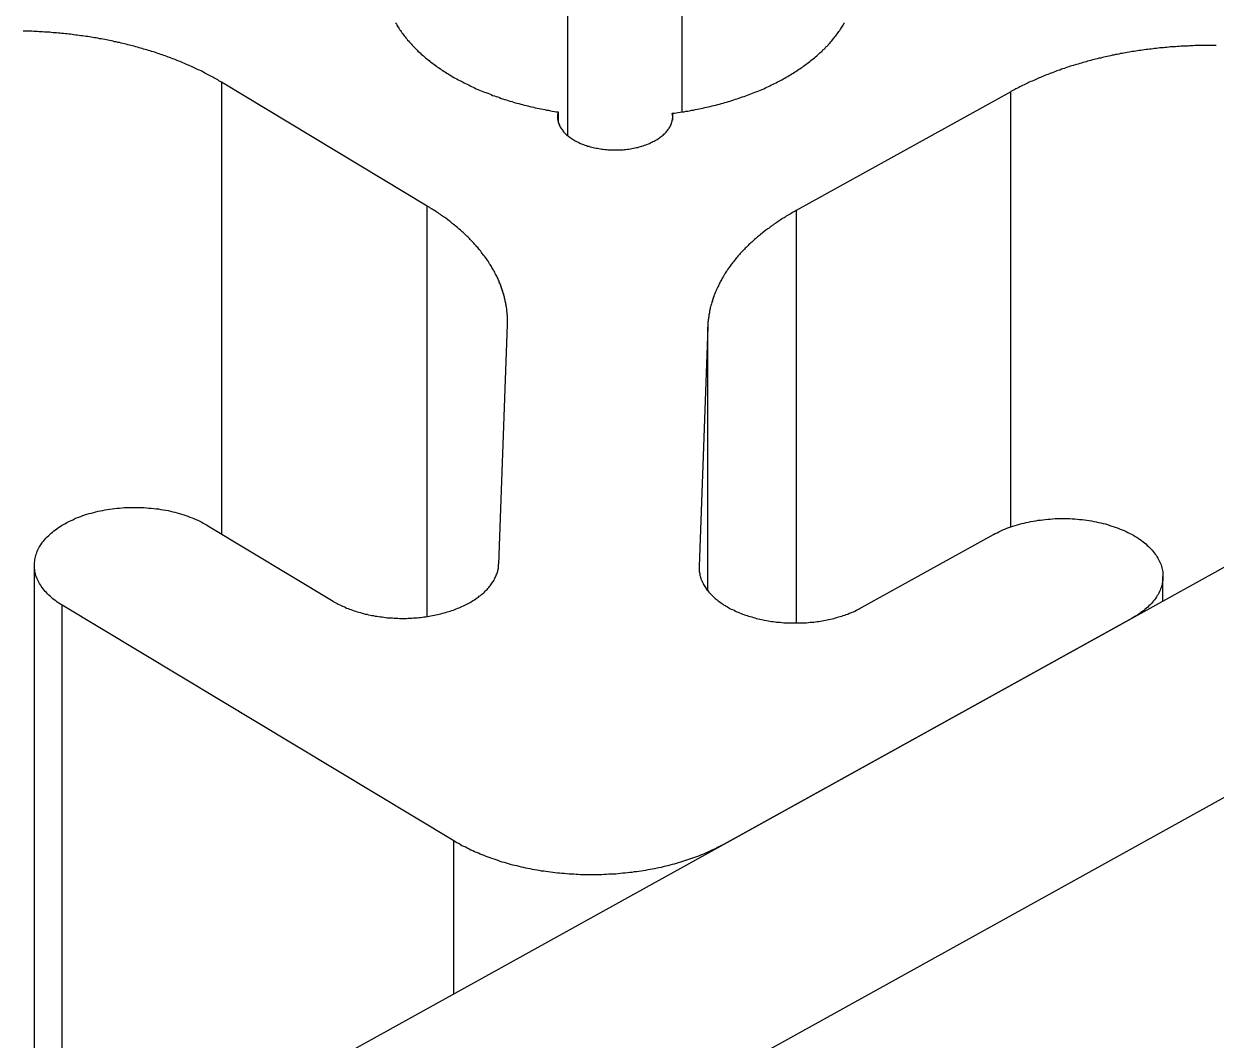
# Model space of a CAD drawing. Extents: x 2.5 to 24.6, y 0.9 to 36.2.
# Drawn here: x 23.502 to 24.019, y 24.661 to 25.103 of the extents above; entities that cross this region are included whole.
import ezdxf

# ---------------------------------------------------------------- set-up
doc = ezdxf.new("R2010")
doc.units = 0
doc.layers.get('0').update_dxf_attribs({"linetype": 'CONTINUOUS'})
doc.layers.add('RAILS', color=254, linetype='CONTINUOUS')

# ---------------------------------------------------------------- blocks, each defined once
blk = doc.blocks.new('A$C41153C96')
at = {"color": 0, "linetype": 'CONTINUOUS', "extrusion": (1e-16, 0.816497, 0.57735)}
for p, q in [((16.91467, 18.63309), (16.91467, 18.50804)), ((16.96428, 18.63249), (16.96428, 18.51828)), ((10.00859, 14.33842), (17.64435, 18.56687)), ((16.85374, 18.47741), (16.76437, 18.5312)), ((16.76437, 18.5312), (16.76437, 18.33507)), ((17.10709, 18.52708), (17.01392, 18.47548)), ((17.10709, 18.33812), (17.10709, 18.52708)), ((16.91052, 18.51828), (16.91052, 18.51416)), ((16.96014, 18.51768), (16.96014, 18.51476)), ((17.73088, 18.51479), (9.43143, 13.91881)), ((16.85374, 18.29922), (16.85374, 18.47741)), ((17.01392, 18.47548), (17.01392, 18.29637)), ((16.88474, 18.322), (16.8885, 18.42595)), ((16.97547, 18.42491), (16.97172, 18.32095)), ((16.97547, 18.31045), (16.97547, 18.42491)), ((16.75806, 18.33887), (16.81294, 18.30583)), ((17.04229, 18.30307), (17.09952, 18.33476)), ((16.68316, 18.0346), (16.68316, 18.32148)), ((16.97172, 18.32095), (16.97172, 18.31995)), ((17.17313, 18.30592), (17.17313, 18.31663)), ((16.86521, 18.20181), (16.69527, 18.3041)), ((16.69527, 18.0413), (16.69527, 18.3041)), ((17.15974, 18.29851), (16.98256, 18.20039)), ((16.86521, 18.13541), (16.86521, 18.20181))]:
    blk.add_line(p, q, dxfattribs=at)
at = {"color": 0, "linetype": 'CONTINUOUS'}
for points in [[(16.84, 18.557, 0), (16.8403, 18.5565, 0), (16.8405, 18.556, 0), (16.8408, 18.5555, 0), (16.8411, 18.5551, 0), (16.8414, 18.5546, 0), (16.8417, 18.5541, 0), (16.8421, 18.5537, 0), (16.8424, 18.5532, 0), (16.8427, 18.5527, 0), (16.843, 18.5523, 0), (16.8434, 18.5518, 0), (16.8437, 18.5514, 0), (16.8441, 18.5509, 0), (16.8444, 18.5504, 0), (16.8448, 18.55, 0), (16.8452, 18.5495, 0), (16.8456, 18.5491, 0), (16.846, 18.5486, 0), (16.8464, 18.5482, 0), (16.8468, 18.5478, 0), (16.8472, 18.5473, 0), (16.8476, 18.5469, 0), (16.848, 18.5464, 0), (16.8484, 18.546, 0), (16.8489, 18.5456, 0), (16.8493, 18.5451, 0), (16.8497, 18.5447, 0), (16.8502, 18.5443, 0), (16.8507, 18.5439, 0), (16.8511, 18.5434, 0), (16.8516, 18.543, 0), (16.8521, 18.5426, 0), (16.8525, 18.5422, 0), (16.853, 18.5418, 0), (16.8535, 18.5414, 0), (16.854, 18.541, 0), (16.8545, 18.5406, 0), (16.855, 18.5401, 0), (16.8556, 18.5397, 0), (16.8561, 18.5393, 0), (16.8566, 18.539, 0), (16.8572, 18.5386, 0), (16.8577, 18.5382, 0), (16.8582, 18.5378, 0), (16.8588, 18.5374, 0), (16.8594, 18.537, 0), (16.8599, 18.5366, 0), (16.8605, 18.5363, 0), (16.8611, 18.5359, 0), (16.8617, 18.5355, 0), (16.8622, 18.5351, 0), (16.8628, 18.5348, 0), (16.8634, 18.5344, 0), (16.864, 18.5341, 0), (16.8646, 18.5337, 0), (16.8652, 18.5333, 0), (16.8659, 18.533, 0), (16.8665, 18.5327, 0), (16.8671, 18.5323, 0), (16.8678, 18.532, 0), (16.8684, 18.5316, 0), (16.869, 18.5313, 0), (16.8697, 18.531, 0), (16.8703, 18.5306, 0), (16.871, 18.5303, 0), (16.8717, 18.53, 0), (16.8723, 18.5297, 0), (16.873, 18.5293, 0), (16.8737, 18.529, 0), (16.8743, 18.5287, 0), (16.875, 18.5284, 0), (16.8757, 18.5281, 0), (16.8764, 18.5278, 0), (16.8771, 18.5275, 0), (16.8778, 18.5272, 0), (16.8785, 18.5269, 0), (16.8792, 18.5267, 0), (16.88, 18.5264, 0), (16.8807, 18.5261, 0), (16.8814, 18.5258, 0), (16.8821, 18.5255, 0), (16.8829, 18.5253, 0), (16.8836, 18.525, 0), (16.8843, 18.5248, 0), (16.8851, 18.5245, 0), (16.8858, 18.5242, 0), (16.8866, 18.524, 0), (16.8873, 18.5237, 0), (16.8881, 18.5235, 0), (16.8888, 18.5233, 0), (16.8896, 18.523, 0), (16.8904, 18.5228, 0), (16.8911, 18.5226, 0), (16.8919, 18.5223, 0), (16.8927, 18.5221, 0), (16.8935, 18.5219, 0), (16.8943, 18.5217, 0), (16.8951, 18.5215, 0), (16.8958, 18.5213, 0), (16.8966, 18.5211, 0), (16.8974, 18.5209, 0), (16.8982, 18.5207, 0), (16.899, 18.5205, 0), (16.8998, 18.5203, 0), (16.9006, 18.5201, 0), (16.9015, 18.52, 0), (16.9023, 18.5198, 0), (16.9031, 18.5196, 0), (16.9039, 18.5195, 0), (16.9047, 18.5193, 0), (16.9055, 18.5191, 0), (16.9064, 18.519, 0), (16.9072, 18.5188, 0), (16.908, 18.5187, 0), (16.9089, 18.5185, 0), (16.9097, 18.5184, 0), (16.9105, 18.5183, 0)], [(16.9601, 18.5177, 0), (16.961, 18.5178, 0), (16.9618, 18.5179, 0), (16.9627, 18.518, 0), (16.9635, 18.5182, 0), (16.9643, 18.5183, 0), (16.9652, 18.5184, 0), (16.966, 18.5186, 0), (16.9668, 18.5187, 0), (16.9677, 18.5188, 0), (16.9685, 18.519, 0), (16.9693, 18.5191, 0), (16.9701, 18.5193, 0), (16.971, 18.5195, 0), (16.9718, 18.5196, 0), (16.9726, 18.5198, 0), (16.9734, 18.52, 0), (16.9742, 18.5202, 0), (16.975, 18.5203, 0), (16.9758, 18.5205, 0), (16.9766, 18.5207, 0), (16.9774, 18.5209, 0), (16.9782, 18.5211, 0), (16.979, 18.5213, 0), (16.9798, 18.5215, 0), (16.9806, 18.5217, 0), (16.9814, 18.5219, 0), (16.9822, 18.5221, 0), (16.9829, 18.5224, 0), (16.9837, 18.5226, 0), (16.9845, 18.5228, 0), (16.9852, 18.523, 0), (16.986, 18.5233, 0), (16.9868, 18.5235, 0), (16.9875, 18.5238, 0), (16.9883, 18.524, 0), (16.989, 18.5243, 0), (16.9898, 18.5245, 0), (16.9905, 18.5248, 0), (16.9913, 18.525, 0), (16.992, 18.5253, 0), (16.9927, 18.5256, 0), (16.9935, 18.5258, 0), (16.9942, 18.5261, 0), (16.9949, 18.5264, 0), (16.9956, 18.5267, 0), (16.9963, 18.527, 0), (16.997, 18.5272, 0), (16.9977, 18.5275, 0), (16.9984, 18.5278, 0), (16.9991, 18.5281, 0), (16.9998, 18.5284, 0), (17.0005, 18.5287, 0), (17.0012, 18.5291, 0), (17.0019, 18.5294, 0), (17.0025, 18.5297, 0), (17.0032, 18.53, 0), (17.0039, 18.5303, 0), (17.0045, 18.5307, 0), (17.0052, 18.531, 0), (17.0058, 18.5313, 0), (17.0065, 18.5316, 0), (17.0071, 18.532, 0), (17.0077, 18.5323, 0), (17.0084, 18.5327, 0), (17.009, 18.533, 0), (17.0096, 18.5334, 0), (17.0102, 18.5337, 0), (17.0108, 18.5341, 0), (17.0114, 18.5344, 0), (17.012, 18.5348, 0), (17.0126, 18.5352, 0), (17.0132, 18.5355, 0), (17.0138, 18.5359, 0), (17.0143, 18.5363, 0), (17.0149, 18.5367, 0), (17.0155, 18.537, 0), (17.016, 18.5374, 0), (17.0166, 18.5378, 0), (17.0171, 18.5382, 0), (17.0177, 18.5386, 0), (17.0182, 18.539, 0), (17.0187, 18.5394, 0), (17.0193, 18.5398, 0), (17.0198, 18.5402, 0), (17.0203, 18.5406, 0), (17.0208, 18.541, 0), (17.0213, 18.5414, 0), (17.0218, 18.5418, 0), (17.0223, 18.5422, 0), (17.0228, 18.5426, 0), (17.0232, 18.543, 0), (17.0237, 18.5435, 0), (17.0242, 18.5439, 0), (17.0246, 18.5443, 0), (17.0251, 18.5447, 0), (17.0255, 18.5452, 0), (17.026, 18.5456, 0), (17.0264, 18.546, 0), (17.0268, 18.5465, 0), (17.0273, 18.5469, 0), (17.0277, 18.5473, 0), (17.0281, 18.5478, 0), (17.0285, 18.5482, 0), (17.0289, 18.5487, 0), (17.0293, 18.5491, 0), (17.0296, 18.5496, 0), (17.03, 18.55, 0), (17.0304, 18.5505, 0), (17.0307, 18.5509, 0), (17.0311, 18.5514, 0), (17.0314, 18.5518, 0), (17.0318, 18.5523, 0), (17.0321, 18.5528, 0), (17.0324, 18.5532, 0), (17.0328, 18.5537, 0), (17.0331, 18.5542, 0), (17.0334, 18.5546, 0), (17.0337, 18.5551, 0), (17.034, 18.5556, 0), (17.0343, 18.556, 0), (17.0346, 18.5565, 0), (17.0348, 18.557, 0)], [(16.7644, 18.5312, 0), (16.7638, 18.5315, 0), (16.7633, 18.5318, 0), (16.7628, 18.5322, 0), (16.7622, 18.5325, 0), (16.7617, 18.5328, 0), (16.7611, 18.5331, 0), (16.7606, 18.5334, 0), (16.76, 18.5337, 0), (16.7595, 18.534, 0), (16.7589, 18.5343, 0), (16.7583, 18.5346, 0), (16.7578, 18.5349, 0), (16.7572, 18.5352, 0), (16.7566, 18.5355, 0), (16.756, 18.5358, 0), (16.7555, 18.5361, 0), (16.7549, 18.5364, 0), (16.7543, 18.5366, 0), (16.7537, 18.5369, 0), (16.7531, 18.5372, 0), (16.7525, 18.5375, 0), (16.7519, 18.5378, 0), (16.7513, 18.538, 0), (16.7507, 18.5383, 0), (16.7501, 18.5386, 0), (16.7495, 18.5388, 0), (16.7489, 18.5391, 0), (16.7483, 18.5394, 0), (16.7476, 18.5396, 0), (16.747, 18.5399, 0), (16.7464, 18.5402, 0), (16.7458, 18.5404, 0), (16.7451, 18.5407, 0), (16.7445, 18.5409, 0), (16.7439, 18.5412, 0), (16.7432, 18.5414, 0), (16.7426, 18.5416, 0), (16.7419, 18.5419, 0), (16.7413, 18.5421, 0), (16.7406, 18.5424, 0), (16.74, 18.5426, 0), (16.7393, 18.5428, 0), (16.7387, 18.5431, 0), (16.738, 18.5433, 0), (16.7374, 18.5435, 0), (16.7367, 18.5437, 0), (16.736, 18.544, 0), (16.7354, 18.5442, 0), (16.7347, 18.5444, 0), (16.734, 18.5446, 0), (16.7334, 18.5448, 0), (16.7327, 18.545, 0), (16.732, 18.5452, 0), (16.7313, 18.5454, 0), (16.7306, 18.5456, 0), (16.7299, 18.5458, 0), (16.7293, 18.546, 0), (16.7286, 18.5462, 0), (16.7279, 18.5464, 0), (16.7272, 18.5466, 0), (16.7265, 18.5468, 0), (16.7258, 18.547, 0), (16.7251, 18.5472, 0), (16.7244, 18.5473, 0), (16.7237, 18.5475, 0), (16.723, 18.5477, 0), (16.7223, 18.5479, 0), (16.7216, 18.548, 0), (16.7209, 18.5482, 0), (16.7201, 18.5484, 0), (16.7194, 18.5485, 0), (16.7187, 18.5487, 0), (16.718, 18.5488, 0), (16.7173, 18.549, 0), (16.7166, 18.5491, 0), (16.7158, 18.5493, 0), (16.7151, 18.5494, 0), (16.7144, 18.5496, 0), (16.7137, 18.5497, 0), (16.7129, 18.5499, 0), (16.7122, 18.55, 0), (16.7115, 18.5501, 0), (16.7107, 18.5503, 0), (16.71, 18.5504, 0), (16.7093, 18.5505, 0), (16.7085, 18.5506, 0), (16.7078, 18.5508, 0), (16.7071, 18.5509, 0), (16.7063, 18.551, 0), (16.7056, 18.5511, 0), (16.7048, 18.5512, 0), (16.7041, 18.5513, 0), (16.7033, 18.5514, 0), (16.7026, 18.5515, 0), (16.7018, 18.5516, 0), (16.7011, 18.5517, 0), (16.7003, 18.5518, 0), (16.6996, 18.5519, 0), (16.6988, 18.552, 0), (16.6981, 18.5521, 0), (16.6973, 18.5522, 0), (16.6966, 18.5522, 0), (16.6958, 18.5523, 0), (16.6951, 18.5524, 0), (16.6943, 18.5525, 0), (16.6936, 18.5525, 0), (16.6928, 18.5526, 0), (16.692, 18.5527, 0), (16.6913, 18.5527, 0), (16.6905, 18.5528, 0), (16.6898, 18.5529, 0), (16.689, 18.5529, 0), (16.6882, 18.553, 0), (16.6875, 18.553, 0), (16.6867, 18.5531, 0), (16.686, 18.5531, 0), (16.6852, 18.5531, 0), (16.6844, 18.5532, 0), (16.6837, 18.5532, 0), (16.6829, 18.5532, 0), (16.6821, 18.5533, 0), (16.6814, 18.5533, 0), (16.6806, 18.5533, 0), (16.6798, 18.5533, 0), (16.6791, 18.5534, 0), (16.6783, 18.5534, 0)], [(17.1962, 18.5471, 0), (17.1955, 18.5472, 0), (17.1947, 18.5472, 0), (17.1939, 18.5472, 0), (17.1932, 18.5472, 0), (17.1924, 18.5472, 0), (17.1916, 18.5472, 0), (17.1909, 18.5471, 0), (17.1901, 18.5471, 0), (17.1893, 18.5471, 0), (17.1886, 18.5471, 0), (17.1878, 18.5471, 0), (17.187, 18.5471, 0), (17.1863, 18.547, 0), (17.1855, 18.547, 0), (17.1847, 18.547, 0), (17.184, 18.5469, 0), (17.1832, 18.5469, 0), (17.1824, 18.5469, 0), (17.1817, 18.5468, 0), (17.1809, 18.5468, 0), (17.1801, 18.5467, 0), (17.1794, 18.5467, 0), (17.1786, 18.5466, 0), (17.1779, 18.5466, 0), (17.1771, 18.5465, 0), (17.1763, 18.5465, 0), (17.1756, 18.5464, 0), (17.1748, 18.5463, 0), (17.1741, 18.5463, 0), (17.1733, 18.5462, 0), (17.1725, 18.5461, 0), (17.1718, 18.5461, 0), (17.171, 18.546, 0), (17.1703, 18.5459, 0), (17.1695, 18.5458, 0), (17.1688, 18.5457, 0), (17.168, 18.5456, 0), (17.1673, 18.5455, 0), (17.1665, 18.5454, 0), (17.1658, 18.5454, 0), (17.165, 18.5453, 0), (17.1643, 18.5451, 0), (17.1635, 18.545, 0), (17.1628, 18.5449, 0), (17.1621, 18.5448, 0), (17.1613, 18.5447, 0), (17.1606, 18.5446, 0), (17.1598, 18.5445, 0), (17.1591, 18.5444, 0), (17.1584, 18.5442, 0), (17.1576, 18.5441, 0), (17.1569, 18.544, 0), (17.1562, 18.5438, 0), (17.1554, 18.5437, 0), (17.1547, 18.5436, 0), (17.154, 18.5434, 0), (17.1532, 18.5433, 0), (17.1525, 18.5432, 0), (17.1518, 18.543, 0), (17.1511, 18.5429, 0), (17.1504, 18.5427, 0), (17.1496, 18.5425, 0), (17.1489, 18.5424, 0), (17.1482, 18.5422, 0), (17.1475, 18.5421, 0), (17.1468, 18.5419, 0), (17.1461, 18.5417, 0), (17.1454, 18.5416, 0), (17.1446, 18.5414, 0), (17.1439, 18.5412, 0), (17.1432, 18.541, 0), (17.1425, 18.5409, 0), (17.1418, 18.5407, 0), (17.1411, 18.5405, 0), (17.1404, 18.5403, 0), (17.1398, 18.5401, 0), (17.1391, 18.5399, 0), (17.1384, 18.5397, 0), (17.1377, 18.5395, 0), (17.137, 18.5393, 0), (17.1363, 18.5391, 0), (17.1356, 18.5389, 0), (17.135, 18.5387, 0), (17.1343, 18.5385, 0), (17.1336, 18.5383, 0), (17.1329, 18.5381, 0), (17.1323, 18.5379, 0), (17.1316, 18.5377, 0), (17.1309, 18.5374, 0), (17.1303, 18.5372, 0), (17.1296, 18.537, 0), (17.129, 18.5368, 0), (17.1283, 18.5365, 0), (17.1276, 18.5363, 0), (17.127, 18.5361, 0), (17.1264, 18.5358, 0), (17.1257, 18.5356, 0), (17.1251, 18.5353, 0), (17.1244, 18.5351, 0), (17.1238, 18.5349, 0), (17.1232, 18.5346, 0), (17.1225, 18.5344, 0), (17.1219, 18.5341, 0), (17.1213, 18.5338, 0), (17.1206, 18.5336, 0), (17.12, 18.5333, 0), (17.1194, 18.5331, 0), (17.1188, 18.5328, 0), (17.1182, 18.5325, 0), (17.1176, 18.5323, 0), (17.117, 18.532, 0), (17.1163, 18.5317, 0), (17.1157, 18.5315, 0), (17.1151, 18.5312, 0), (17.1146, 18.5309, 0), (17.114, 18.5306, 0), (17.1134, 18.5303, 0), (17.1128, 18.53, 0), (17.1122, 18.5298, 0), (17.1116, 18.5295, 0), (17.111, 18.5292, 0), (17.1105, 18.5289, 0), (17.1099, 18.5286, 0), (17.1093, 18.5283, 0), (17.1088, 18.528, 0), (17.1082, 18.5277, 0), (17.1076, 18.5274, 0), (17.1071, 18.5271, 0)], [(16.9105, 18.5183, 0), (16.9104, 18.5179, 0), (16.9104, 18.5175, 0), (16.9103, 18.5171, 0), (16.9103, 18.5168, 0), (16.9103, 18.5164, 0), (16.9103, 18.516, 0), (16.9103, 18.5156, 0), (16.9103, 18.5152, 0), (16.9104, 18.5148, 0), (16.9104, 18.5145, 0), (16.9105, 18.5141, 0), (16.9106, 18.5137, 0), (16.9108, 18.5133, 0), (16.9109, 18.513, 0), (16.9111, 18.5126, 0), (16.9112, 18.5122, 0), (16.9114, 18.5119, 0), (16.9116, 18.5115, 0), (16.9119, 18.5111, 0), (16.9121, 18.5108, 0), (16.9124, 18.5104, 0), (16.9126, 18.5101, 0), (16.9129, 18.5097, 0), (16.9132, 18.5094, 0), (16.9135, 18.5091, 0), (16.9139, 18.5087, 0), (16.9142, 18.5084, 0), (16.9146, 18.5081, 0), (16.915, 18.5078, 0), (16.9154, 18.5075, 0), (16.9158, 18.5072, 0), (16.9162, 18.5069, 0), (16.9166, 18.5066, 0), (16.9171, 18.5063, 0), (16.9175, 18.506, 0), (16.918, 18.5058, 0), (16.9185, 18.5055, 0), (16.919, 18.5053, 0), (16.9195, 18.505, 0), (16.92, 18.5048, 0), (16.9205, 18.5045, 0), (16.9211, 18.5043, 0), (16.9216, 18.5041, 0), (16.9222, 18.5039, 0), (16.9228, 18.5037, 0), (16.9233, 18.5035, 0), (16.9239, 18.5034, 0), (16.9245, 18.5032, 0), (16.9251, 18.503, 0), (16.9257, 18.5029, 0), (16.9263, 18.5027, 0), (16.927, 18.5026, 0), (16.9276, 18.5025, 0), (16.9282, 18.5024, 0), (16.9289, 18.5023, 0), (16.9295, 18.5022, 0), (16.9301, 18.5021, 0), (16.9308, 18.502, 0), (16.9315, 18.502, 0), (16.9321, 18.5019, 0), (16.9328, 18.5019, 0), (16.9334, 18.5018, 0), (16.9341, 18.5018, 0), (16.9347, 18.5018, 0), (16.9354, 18.5018, 0), (16.9361, 18.5018, 0), (16.9367, 18.5018, 0), (16.9374, 18.5018, 0), (16.938, 18.5019, 0), (16.9387, 18.5019, 0), (16.9394, 18.502, 0), (16.94, 18.502, 0), (16.9407, 18.5021, 0), (16.9413, 18.5022, 0), (16.9419, 18.5023, 0), (16.9426, 18.5024, 0), (16.9432, 18.5025, 0), (16.9438, 18.5027, 0), (16.9444, 18.5028, 0), (16.9451, 18.5029, 0), (16.9457, 18.5031, 0), (16.9463, 18.5033, 0), (16.9468, 18.5034, 0), (16.9474, 18.5036, 0), (16.948, 18.5038, 0), (16.9486, 18.504, 0), (16.9491, 18.5042, 0), (16.9497, 18.5044, 0), (16.9502, 18.5046, 0), (16.9507, 18.5049, 0), (16.9512, 18.5051, 0), (16.9517, 18.5054, 0), (16.9522, 18.5056, 0), (16.9527, 18.5059, 0), (16.9532, 18.5062, 0), (16.9536, 18.5064, 0), (16.9541, 18.5067, 0), (16.9545, 18.507, 0), (16.9549, 18.5073, 0), (16.9553, 18.5076, 0), (16.9557, 18.5079, 0), (16.9561, 18.5082, 0), (16.9564, 18.5086, 0), (16.9568, 18.5089, 0), (16.9571, 18.5092, 0), (16.9574, 18.5095, 0), (16.9577, 18.5099, 0), (16.958, 18.5102, 0), (16.9583, 18.5106, 0), (16.9585, 18.5109, 0), (16.9588, 18.5113, 0), (16.959, 18.5117, 0), (16.9592, 18.512, 0), (16.9594, 18.5124, 0), (16.9595, 18.5128, 0), (16.9597, 18.5131, 0), (16.9598, 18.5135, 0), (16.9599, 18.5139, 0), (16.96, 18.5143, 0), (16.9601, 18.5146, 0), (16.9602, 18.515, 0), (16.9602, 18.5154, 0), (16.9603, 18.5158, 0), (16.9603, 18.5162, 0), (16.9603, 18.5165, 0), (16.9602, 18.5169, 0), (16.9602, 18.5173, 0), (16.9601, 18.5177, 0)], [(16.8885, 18.426, 0), (16.8885, 18.4264, 0), (16.8885, 18.4268, 0), (16.8885, 18.4273, 0), (16.8885, 18.4277, 0), (16.8885, 18.4282, 0), (16.8885, 18.4286, 0), (16.8885, 18.4291, 0), (16.8885, 18.4295, 0), (16.8885, 18.4299, 0), (16.8884, 18.4304, 0), (16.8884, 18.4308, 0), (16.8884, 18.4313, 0), (16.8883, 18.4317, 0), (16.8883, 18.4321, 0), (16.8882, 18.4326, 0), (16.8882, 18.433, 0), (16.8881, 18.4335, 0), (16.888, 18.4339, 0), (16.888, 18.4344, 0), (16.8879, 18.4348, 0), (16.8878, 18.4352, 0), (16.8877, 18.4357, 0), (16.8876, 18.4361, 0), (16.8875, 18.4366, 0), (16.8874, 18.437, 0), (16.8873, 18.4374, 0), (16.8872, 18.4379, 0), (16.8871, 18.4383, 0), (16.887, 18.4387, 0), (16.8869, 18.4392, 0), (16.8867, 18.4396, 0), (16.8866, 18.4401, 0), (16.8865, 18.4405, 0), (16.8863, 18.4409, 0), (16.8862, 18.4414, 0), (16.886, 18.4418, 0), (16.8859, 18.4422, 0), (16.8857, 18.4427, 0), (16.8856, 18.4431, 0), (16.8854, 18.4435, 0), (16.8852, 18.444, 0), (16.885, 18.4444, 0), (16.8849, 18.4448, 0), (16.8847, 18.4453, 0), (16.8845, 18.4457, 0), (16.8843, 18.4461, 0), (16.8841, 18.4465, 0), (16.8839, 18.447, 0), (16.8837, 18.4474, 0), (16.8834, 18.4478, 0), (16.8832, 18.4482, 0), (16.883, 18.4487, 0), (16.8828, 18.4491, 0), (16.8825, 18.4495, 0), (16.8823, 18.4499, 0), (16.8821, 18.4503, 0), (16.8818, 18.4508, 0), (16.8816, 18.4512, 0), (16.8813, 18.4516, 0), (16.8811, 18.452, 0), (16.8808, 18.4524, 0), (16.8805, 18.4529, 0), (16.8803, 18.4533, 0), (16.88, 18.4537, 0), (16.8797, 18.4541, 0), (16.8794, 18.4545, 0), (16.8791, 18.4549, 0), (16.8788, 18.4553, 0), (16.8785, 18.4557, 0), (16.8782, 18.4561, 0), (16.8779, 18.4565, 0), (16.8776, 18.4569, 0), (16.8773, 18.4573, 0), (16.877, 18.4578, 0), (16.8767, 18.4582, 0), (16.8763, 18.4586, 0), (16.876, 18.459, 0), (16.8757, 18.4594, 0), (16.8753, 18.4597, 0), (16.875, 18.4601, 0), (16.8746, 18.4605, 0), (16.8743, 18.4609, 0), (16.8739, 18.4613, 0), (16.8735, 18.4617, 0), (16.8732, 18.4621, 0), (16.8728, 18.4625, 0), (16.8724, 18.4629, 0), (16.8721, 18.4633, 0), (16.8717, 18.4636, 0), (16.8713, 18.464, 0), (16.8709, 18.4644, 0), (16.8705, 18.4648, 0), (16.8701, 18.4652, 0), (16.8697, 18.4655, 0), (16.8693, 18.4659, 0), (16.8689, 18.4663, 0), (16.8685, 18.4667, 0), (16.8681, 18.467, 0), (16.8676, 18.4674, 0), (16.8672, 18.4678, 0), (16.8668, 18.4681, 0), (16.8663, 18.4685, 0), (16.8659, 18.4689, 0), (16.8655, 18.4692, 0), (16.865, 18.4696, 0), (16.8646, 18.4699, 0), (16.8641, 18.4703, 0), (16.8636, 18.4707, 0), (16.8632, 18.471, 0), (16.8627, 18.4714, 0), (16.8623, 18.4717, 0), (16.8618, 18.4721, 0), (16.8613, 18.4724, 0), (16.8608, 18.4728, 0), (16.8603, 18.4731, 0), (16.8599, 18.4734, 0), (16.8594, 18.4738, 0), (16.8589, 18.4741, 0), (16.8584, 18.4745, 0), (16.8579, 18.4748, 0), (16.8574, 18.4751, 0), (16.8569, 18.4755, 0), (16.8563, 18.4758, 0), (16.8558, 18.4761, 0), (16.8553, 18.4764, 0), (16.8548, 18.4768, 0), (16.8543, 18.4771, 0), (16.8537, 18.4774, 0)], [(17.0139, 18.4755, 0), (17.0134, 18.4752, 0), (17.0128, 18.4749, 0), (17.0123, 18.4746, 0), (17.0117, 18.4742, 0), (17.0112, 18.4739, 0), (17.0107, 18.4736, 0), (17.0101, 18.4733, 0), (17.0096, 18.473, 0), (17.0091, 18.4726, 0), (17.0086, 18.4723, 0), (17.008, 18.472, 0), (17.0075, 18.4717, 0), (17.007, 18.4713, 0), (17.0065, 18.471, 0), (17.006, 18.4707, 0), (17.0055, 18.4703, 0), (17.005, 18.47, 0), (17.0045, 18.4697, 0), (17.004, 18.4693, 0), (17.0035, 18.469, 0), (17.003, 18.4686, 0), (17.0026, 18.4683, 0), (17.0021, 18.4679, 0), (17.0016, 18.4676, 0), (17.0012, 18.4672, 0), (17.0007, 18.4669, 0), (17.0002, 18.4665, 0), (16.9998, 18.4662, 0), (16.9993, 18.4658, 0), (16.9989, 18.4655, 0), (16.9984, 18.4651, 0), (16.998, 18.4647, 0), (16.9975, 18.4644, 0), (16.9971, 18.464, 0), (16.9967, 18.4636, 0), (16.9963, 18.4633, 0), (16.9958, 18.4629, 0), (16.9954, 18.4625, 0), (16.995, 18.4622, 0), (16.9946, 18.4618, 0), (16.9942, 18.4614, 0), (16.9938, 18.461, 0), (16.9934, 18.4607, 0), (16.993, 18.4603, 0), (16.9926, 18.4599, 0), (16.9922, 18.4595, 0), (16.9918, 18.4591, 0), (16.9915, 18.4587, 0), (16.9911, 18.4584, 0), (16.9907, 18.458, 0), (16.9903, 18.4576, 0), (16.99, 18.4572, 0), (16.9896, 18.4568, 0), (16.9893, 18.4564, 0), (16.9889, 18.456, 0), (16.9886, 18.4556, 0), (16.9882, 18.4552, 0), (16.9879, 18.4548, 0), (16.9876, 18.4544, 0), (16.9873, 18.454, 0), (16.9869, 18.4536, 0), (16.9866, 18.4532, 0), (16.9863, 18.4528, 0), (16.986, 18.4524, 0), (16.9857, 18.452, 0), (16.9854, 18.4516, 0), (16.9851, 18.4512, 0), (16.9848, 18.4508, 0), (16.9845, 18.4504, 0), (16.9842, 18.45, 0), (16.9839, 18.4495, 0), (16.9837, 18.4491, 0), (16.9834, 18.4487, 0), (16.9831, 18.4483, 0), (16.9829, 18.4479, 0), (16.9826, 18.4475, 0), (16.9823, 18.447, 0), (16.9821, 18.4466, 0), (16.9819, 18.4462, 0), (16.9816, 18.4458, 0), (16.9814, 18.4454, 0), (16.9811, 18.4449, 0), (16.9809, 18.4445, 0), (16.9807, 18.4441, 0), (16.9805, 18.4437, 0), (16.9803, 18.4432, 0), (16.9801, 18.4428, 0), (16.9799, 18.4424, 0), (16.9797, 18.442, 0), (16.9795, 18.4415, 0), (16.9793, 18.4411, 0), (16.9791, 18.4407, 0), (16.9789, 18.4402, 0), (16.9787, 18.4398, 0), (16.9786, 18.4394, 0), (16.9784, 18.439, 0), (16.9782, 18.4385, 0), (16.9781, 18.4381, 0), (16.9779, 18.4377, 0), (16.9778, 18.4372, 0), (16.9776, 18.4368, 0), (16.9775, 18.4363, 0), (16.9773, 18.4359, 0), (16.9772, 18.4355, 0), (16.9771, 18.435, 0), (16.977, 18.4346, 0), (16.9768, 18.4342, 0), (16.9767, 18.4337, 0), (16.9766, 18.4333, 0), (16.9765, 18.4328, 0), (16.9764, 18.4324, 0), (16.9763, 18.432, 0), (16.9762, 18.4315, 0), (16.9762, 18.4311, 0), (16.9761, 18.4306, 0), (16.976, 18.4302, 0), (16.9759, 18.4298, 0), (16.9759, 18.4293, 0), (16.9758, 18.4289, 0), (16.9758, 18.4284, 0), (16.9757, 18.428, 0), (16.9757, 18.4276, 0), (16.9756, 18.4271, 0), (16.9756, 18.4267, 0), (16.9755, 18.4262, 0), (16.9755, 18.4258, 0), (16.9755, 18.4253, 0), (16.9755, 18.4249, 0)], [(16.6953, 18.3041, 0), (16.6945, 18.3045, 0), (16.6938, 18.305, 0), (16.6931, 18.3055, 0), (16.6925, 18.306, 0), (16.6918, 18.3064, 0), (16.6912, 18.3069, 0), (16.6906, 18.3075, 0), (16.69, 18.308, 0), (16.6894, 18.3085, 0), (16.6889, 18.309, 0), (16.6884, 18.3096, 0), (16.6879, 18.3101, 0), (16.6874, 18.3107, 0), (16.687, 18.3112, 0), (16.6865, 18.3118, 0), (16.6861, 18.3124, 0), (16.6858, 18.3129, 0), (16.6854, 18.3135, 0), (16.6851, 18.3141, 0), (16.6848, 18.3147, 0), (16.6845, 18.3153, 0), (16.6843, 18.3159, 0), (16.684, 18.3165, 0), (16.6838, 18.3171, 0), (16.6837, 18.3177, 0), (16.6835, 18.3183, 0), (16.6834, 18.3189, 0), (16.6833, 18.3195, 0), (16.6832, 18.3202, 0), (16.6832, 18.3208, 0), (16.6832, 18.3214, 0), (16.6832, 18.322, 0), (16.6832, 18.3226, 0), (16.6833, 18.3232, 0), (16.6834, 18.3239, 0), (16.6835, 18.3245, 0), (16.6836, 18.3251, 0), (16.6838, 18.3257, 0), (16.684, 18.3263, 0), (16.6842, 18.3269, 0), (16.6844, 18.3275, 0), (16.6847, 18.3281, 0), (16.685, 18.3287, 0), (16.6853, 18.3293, 0), (16.6857, 18.3299, 0), (16.686, 18.3304, 0), (16.6864, 18.331, 0), (16.6868, 18.3316, 0), (16.6873, 18.3321, 0), (16.6877, 18.3327, 0), (16.6882, 18.3332, 0), (16.6887, 18.3338, 0), (16.6893, 18.3343, 0), (16.6898, 18.3348, 0), (16.6904, 18.3354, 0), (16.691, 18.3359, 0), (16.6916, 18.3364, 0), (16.6923, 18.3369, 0), (16.6929, 18.3373, 0), (16.6936, 18.3378, 0), (16.6943, 18.3383, 0), (16.695, 18.3387, 0), (16.6958, 18.3392, 0), (16.6966, 18.3396, 0), (16.6973, 18.34, 0), (16.6981, 18.3404, 0), (16.6989, 18.3408, 0), (16.6998, 18.3412, 0), (16.7006, 18.3416, 0), (16.7015, 18.342, 0), (16.7024, 18.3423, 0), (16.7033, 18.3427, 0), (16.7042, 18.343, 0), (16.7051, 18.3433, 0), (16.706, 18.3436, 0), (16.707, 18.3439, 0), (16.7079, 18.3441, 0), (16.7089, 18.3444, 0), (16.7099, 18.3447, 0), (16.7109, 18.3449, 0), (16.7119, 18.3451, 0), (16.7129, 18.3453, 0), (16.7139, 18.3455, 0), (16.7149, 18.3457, 0), (16.7159, 18.3458, 0), (16.717, 18.346, 0), (16.718, 18.3461, 0), (16.7191, 18.3462, 0), (16.7201, 18.3463, 0), (16.7212, 18.3464, 0), (16.7222, 18.3465, 0), (16.7233, 18.3465, 0), (16.7244, 18.3466, 0), (16.7254, 18.3466, 0), (16.7265, 18.3466, 0), (16.7276, 18.3466, 0), (16.7286, 18.3466, 0), (16.7297, 18.3465, 0), (16.7308, 18.3465, 0), (16.7318, 18.3464, 0), (16.7329, 18.3463, 0), (16.7339, 18.3462, 0), (16.735, 18.3461, 0), (16.736, 18.346, 0), (16.7371, 18.3459, 0), (16.7381, 18.3457, 0), (16.7391, 18.3455, 0), (16.7402, 18.3454, 0), (16.7412, 18.3452, 0), (16.7422, 18.3449, 0), (16.7432, 18.3447, 0), (16.7441, 18.3445, 0), (16.7451, 18.3442, 0), (16.7461, 18.344, 0), (16.747, 18.3437, 0), (16.748, 18.3434, 0), (16.7489, 18.3431, 0), (16.7498, 18.3428, 0), (16.7507, 18.3424, 0), (16.7516, 18.3421, 0), (16.7524, 18.3417, 0), (16.7533, 18.3413, 0), (16.7541, 18.341, 0), (16.755, 18.3406, 0), (16.7558, 18.3402, 0), (16.7565, 18.3397, 0), (16.7573, 18.3393, 0), (16.7581, 18.3389, 0)], [(17.0995, 18.3348, 0), (17.1003, 18.3352, 0), (17.1011, 18.3356, 0), (17.1019, 18.336, 0), (17.1027, 18.3364, 0), (17.1036, 18.3368, 0), (17.1044, 18.3371, 0), (17.1053, 18.3375, 0), (17.1062, 18.3378, 0), (17.1071, 18.3381, 0), (17.108, 18.3384, 0), (17.109, 18.3387, 0), (17.1099, 18.339, 0), (17.1109, 18.3393, 0), (17.1119, 18.3396, 0), (17.1128, 18.3398, 0), (17.1138, 18.34, 0), (17.1148, 18.3402, 0), (17.1158, 18.3405, 0), (17.1168, 18.3406, 0), (17.1179, 18.3408, 0), (17.1189, 18.341, 0), (17.1199, 18.3411, 0), (17.121, 18.3412, 0), (17.122, 18.3414, 0), (17.1231, 18.3415, 0), (17.1241, 18.3415, 0), (17.1252, 18.3416, 0), (17.1263, 18.3417, 0), (17.1273, 18.3417, 0), (17.1284, 18.3417, 0), (17.1295, 18.3417, 0), (17.1305, 18.3417, 0), (17.1316, 18.3417, 0), (17.1327, 18.3417, 0), (17.1337, 18.3416, 0), (17.1348, 18.3416, 0), (17.1358, 18.3415, 0), (17.1369, 18.3414, 0), (17.138, 18.3413, 0), (17.139, 18.3412, 0), (17.14, 18.341, 0), (17.1411, 18.3409, 0), (17.1421, 18.3407, 0), (17.1431, 18.3405, 0), (17.1441, 18.3403, 0), (17.1451, 18.3401, 0), (17.1461, 18.3399, 0), (17.1471, 18.3396, 0), (17.1481, 18.3394, 0), (17.149, 18.3391, 0), (17.15, 18.3388, 0), (17.1509, 18.3385, 0), (17.1519, 18.3382, 0), (17.1528, 18.3379, 0), (17.1537, 18.3376, 0), (17.1545, 18.3372, 0), (17.1554, 18.3369, 0), (17.1563, 18.3365, 0), (17.1571, 18.3361, 0), (17.1579, 18.3357, 0), (17.1587, 18.3353, 0), (17.1595, 18.3349, 0), (17.1603, 18.3345, 0), (17.161, 18.334, 0), (17.1617, 18.3336, 0), (17.1625, 18.3331, 0), (17.1632, 18.3326, 0), (17.1638, 18.3322, 0), (17.1645, 18.3317, 0), (17.1651, 18.3312, 0), (17.1657, 18.3307, 0), (17.1663, 18.3301, 0), (17.1669, 18.3296, 0), (17.1674, 18.3291, 0), (17.1679, 18.3286, 0), (17.1684, 18.328, 0), (17.1689, 18.3275, 0), (17.1693, 18.3269, 0), (17.1698, 18.3263, 0), (17.1702, 18.3258, 0), (17.1705, 18.3252, 0), (17.1709, 18.3246, 0), (17.1712, 18.324, 0), (17.1715, 18.3234, 0), (17.1718, 18.3228, 0), (17.172, 18.3222, 0), (17.1723, 18.3216, 0), (17.1725, 18.321, 0), (17.1726, 18.3204, 0), (17.1728, 18.3198, 0), (17.1729, 18.3192, 0), (17.173, 18.3186, 0), (17.1731, 18.318, 0), (17.1731, 18.3173, 0), (17.1731, 18.3167, 0), (17.1731, 18.3161, 0), (17.1731, 18.3155, 0), (17.173, 18.3149, 0), (17.1729, 18.3143, 0), (17.1728, 18.3137, 0), (17.1727, 18.313, 0), (17.1725, 18.3124, 0), (17.1723, 18.3118, 0), (17.1721, 18.3112, 0), (17.1719, 18.3106, 0), (17.1716, 18.31, 0), (17.1713, 18.3094, 0), (17.171, 18.3088, 0), (17.1706, 18.3083, 0), (17.1703, 18.3077, 0), (17.1699, 18.3071, 0), (17.1695, 18.3065, 0), (17.169, 18.306, 0), (17.1686, 18.3054, 0), (17.1681, 18.3049, 0), (17.1676, 18.3043, 0), (17.167, 18.3038, 0), (17.1665, 18.3033, 0), (17.1659, 18.3028, 0), (17.1653, 18.3022, 0), (17.1647, 18.3017, 0), (17.164, 18.3013, 0), (17.1634, 18.3008, 0), (17.1627, 18.3003, 0), (17.162, 18.2998, 0), (17.1612, 18.2994, 0), (17.1605, 18.2989, 0), (17.1597, 18.2985, 0)], [(16.8129, 18.3058, 0), (16.8135, 18.3055, 0), (16.814, 18.3052, 0), (16.8146, 18.3049, 0), (16.8151, 18.3046, 0), (16.8157, 18.3043, 0), (16.8163, 18.304, 0), (16.8169, 18.3037, 0), (16.8175, 18.3035, 0), (16.8181, 18.3032, 0), (16.8187, 18.3029, 0), (16.8194, 18.3027, 0), (16.82, 18.3024, 0), (16.8206, 18.3022, 0), (16.8213, 18.302, 0), (16.822, 18.3017, 0), (16.8226, 18.3015, 0), (16.8233, 18.3013, 0), (16.824, 18.3011, 0), (16.8247, 18.3009, 0), (16.8254, 18.3007, 0), (16.826, 18.3005, 0), (16.8268, 18.3003, 0), (16.8275, 18.3002, 0), (16.8282, 18.3, 0), (16.8289, 18.2998, 0), (16.8296, 18.2997, 0), (16.8304, 18.2996, 0), (16.8311, 18.2994, 0), (16.8318, 18.2993, 0), (16.8326, 18.2992, 0), (16.8333, 18.2991, 0), (16.8341, 18.299, 0), (16.8348, 18.2989, 0), (16.8356, 18.2988, 0), (16.8363, 18.2987, 0), (16.8371, 18.2987, 0), (16.8378, 18.2986, 0), (16.8386, 18.2986, 0), (16.8394, 18.2985, 0), (16.8401, 18.2985, 0), (16.8409, 18.2985, 0), (16.8417, 18.2984, 0), (16.8424, 18.2984, 0), (16.8432, 18.2984, 0), (16.844, 18.2984, 0), (16.8447, 18.2984, 0), (16.8455, 18.2985, 0), (16.8463, 18.2985, 0), (16.847, 18.2985, 0), (16.8478, 18.2986, 0), (16.8486, 18.2986, 0), (16.8493, 18.2987, 0), (16.8501, 18.2988, 0), (16.8508, 18.2988, 0), (16.8516, 18.2989, 0), (16.8523, 18.299, 0), (16.8531, 18.2991, 0), (16.8538, 18.2992, 0), (16.8546, 18.2994, 0), (16.8553, 18.2995, 0), (16.856, 18.2996, 0), (16.8568, 18.2998, 0), (16.8575, 18.2999, 0), (16.8582, 18.3001, 0), (16.8589, 18.3002, 0), (16.8596, 18.3004, 0), (16.8603, 18.3006, 0), (16.861, 18.3008, 0), (16.8617, 18.301, 0), (16.8624, 18.3012, 0), (16.8631, 18.3014, 0), (16.8637, 18.3016, 0), (16.8644, 18.3018, 0), (16.8651, 18.302, 0), (16.8657, 18.3023, 0), (16.8663, 18.3025, 0), (16.867, 18.3028, 0), (16.8676, 18.303, 0), (16.8682, 18.3033, 0), (16.8688, 18.3036, 0), (16.8694, 18.3038, 0), (16.87, 18.3041, 0), (16.8706, 18.3044, 0), (16.8712, 18.3047, 0), (16.8717, 18.305, 0), (16.8723, 18.3053, 0), (16.8728, 18.3056, 0), (16.8734, 18.306, 0), (16.8739, 18.3063, 0), (16.8744, 18.3066, 0), (16.8749, 18.307, 0), (16.8754, 18.3073, 0), (16.8759, 18.3076, 0), (16.8763, 18.308, 0), (16.8768, 18.3083, 0), (16.8772, 18.3087, 0), (16.8777, 18.3091, 0), (16.8781, 18.3094, 0), (16.8785, 18.3098, 0), (16.8789, 18.3102, 0), (16.8793, 18.3106, 0), (16.8797, 18.311, 0), (16.88, 18.3114, 0), (16.8804, 18.3118, 0), (16.8807, 18.3122, 0), (16.881, 18.3126, 0), (16.8813, 18.313, 0), (16.8816, 18.3134, 0), (16.8819, 18.3138, 0), (16.8822, 18.3142, 0), (16.8825, 18.3146, 0), (16.8827, 18.315, 0), (16.8829, 18.3155, 0), (16.8831, 18.3159, 0), (16.8833, 18.3163, 0), (16.8835, 18.3167, 0), (16.8837, 18.3172, 0), (16.8839, 18.3176, 0), (16.884, 18.318, 0), (16.8842, 18.3185, 0), (16.8843, 18.3189, 0), (16.8844, 18.3193, 0), (16.8845, 18.3198, 0), (16.8846, 18.3202, 0), (16.8846, 18.3207, 0), (16.8847, 18.3211, 0), (16.8847, 18.3216, 0), (16.8847, 18.322, 0)], [(16.9717, 18.321, 0), (16.9717, 18.3205, 0), (16.9717, 18.3201, 0), (16.9717, 18.3196, 0), (16.9718, 18.3192, 0), (16.9718, 18.3187, 0), (16.9719, 18.3183, 0), (16.972, 18.3179, 0), (16.972, 18.3174, 0), (16.9721, 18.317, 0), (16.9723, 18.3165, 0), (16.9724, 18.3161, 0), (16.9725, 18.3157, 0), (16.9727, 18.3152, 0), (16.9729, 18.3148, 0), (16.9731, 18.3144, 0), (16.9733, 18.3139, 0), (16.9735, 18.3135, 0), (16.9737, 18.3131, 0), (16.9739, 18.3127, 0), (16.9742, 18.3123, 0), (16.9745, 18.3118, 0), (16.9748, 18.3114, 0), (16.975, 18.311, 0), (16.9754, 18.3106, 0), (16.9757, 18.3102, 0), (16.976, 18.3098, 0), (16.9764, 18.3094, 0), (16.9767, 18.309, 0), (16.9771, 18.3086, 0), (16.9775, 18.3082, 0), (16.9779, 18.3079, 0), (16.9783, 18.3075, 0), (16.9787, 18.3071, 0), (16.9791, 18.3068, 0), (16.9796, 18.3064, 0), (16.98, 18.306, 0), (16.9805, 18.3057, 0), (16.981, 18.3053, 0), (16.9814, 18.305, 0), (16.9819, 18.3047, 0), (16.9824, 18.3043, 0), (16.983, 18.304, 0), (16.9835, 18.3037, 0), (16.984, 18.3034, 0), (16.9846, 18.303, 0), (16.9851, 18.3027, 0), (16.9857, 18.3024, 0), (16.9863, 18.3022, 0), (16.9869, 18.3019, 0), (16.9875, 18.3016, 0), (16.9881, 18.3013, 0), (16.9887, 18.3011, 0), (16.9893, 18.3008, 0), (16.99, 18.3005, 0), (16.9906, 18.3003, 0), (16.9912, 18.3001, 0), (16.9919, 18.2998, 0), (16.9926, 18.2996, 0), (16.9932, 18.2994, 0), (16.9939, 18.2992, 0), (16.9946, 18.299, 0), (16.9953, 18.2988, 0), (16.996, 18.2986, 0), (16.9967, 18.2984, 0), (16.9974, 18.2982, 0), (16.9981, 18.2981, 0), (16.9988, 18.2979, 0), (16.9995, 18.2977, 0), (17.0002, 18.2976, 0), (17.001, 18.2975, 0), (17.0017, 18.2973, 0), (17.0024, 18.2972, 0), (17.0032, 18.2971, 0), (17.0039, 18.297, 0), (17.0047, 18.2969, 0), (17.0054, 18.2968, 0), (17.0062, 18.2967, 0), (17.0069, 18.2967, 0), (17.0077, 18.2966, 0), (17.0085, 18.2965, 0), (17.0092, 18.2965, 0), (17.01, 18.2964, 0), (17.0108, 18.2964, 0), (17.0115, 18.2964, 0), (17.0123, 18.2964, 0), (17.0131, 18.2964, 0), (17.0138, 18.2964, 0), (17.0146, 18.2964, 0), (17.0154, 18.2964, 0), (17.0161, 18.2964, 0), (17.0169, 18.2965, 0), (17.0177, 18.2965, 0), (17.0184, 18.2965, 0), (17.0192, 18.2966, 0), (17.0199, 18.2967, 0), (17.0207, 18.2967, 0), (17.0215, 18.2968, 0), (17.0222, 18.2969, 0), (17.023, 18.297, 0), (17.0237, 18.2971, 0), (17.0244, 18.2972, 0), (17.0252, 18.2973, 0), (17.0259, 18.2975, 0), (17.0266, 18.2976, 0), (17.0274, 18.2978, 0), (17.0281, 18.2979, 0), (17.0288, 18.2981, 0), (17.0295, 18.2982, 0), (17.0302, 18.2984, 0), (17.0309, 18.2986, 0), (17.0316, 18.2988, 0), (17.0323, 18.299, 0), (17.033, 18.2992, 0), (17.0337, 18.2994, 0), (17.0343, 18.2996, 0), (17.035, 18.2998, 0), (17.0356, 18.3001, 0), (17.0363, 18.3003, 0), (17.0369, 18.3006, 0), (17.0376, 18.3008, 0), (17.0382, 18.3011, 0), (17.0388, 18.3013, 0), (17.0394, 18.3016, 0), (17.04, 18.3019, 0), (17.0406, 18.3022, 0), (17.0412, 18.3025, 0), (17.0417, 18.3028, 0), (17.0423, 18.3031, 0)], [(16.9826, 18.2004, 0), (16.9818, 18.2, 0), (16.9811, 18.1996, 0), (16.9803, 18.1992, 0), (16.9796, 18.1988, 0), (16.9788, 18.1984, 0), (16.978, 18.198, 0), (16.9772, 18.1977, 0), (16.9764, 18.1973, 0), (16.9756, 18.1969, 0), (16.9748, 18.1966, 0), (16.974, 18.1962, 0), (16.9732, 18.1959, 0), (16.9723, 18.1956, 0), (16.9715, 18.1952, 0), (16.9706, 18.1949, 0), (16.9698, 18.1946, 0), (16.9689, 18.1943, 0), (16.968, 18.194, 0), (16.9672, 18.1937, 0), (16.9663, 18.1934, 0), (16.9654, 18.1931, 0), (16.9645, 18.1928, 0), (16.9636, 18.1925, 0), (16.9627, 18.1923, 0), (16.9618, 18.192, 0), (16.9609, 18.1917, 0), (16.96, 18.1915, 0), (16.959, 18.1912, 0), (16.9581, 18.191, 0), (16.9572, 18.1908, 0), (16.9562, 18.1905, 0), (16.9553, 18.1903, 0), (16.9543, 18.1901, 0), (16.9534, 18.1899, 0), (16.9524, 18.1897, 0), (16.9514, 18.1895, 0), (16.9505, 18.1893, 0), (16.9495, 18.1892, 0), (16.9485, 18.189, 0), (16.9475, 18.1888, 0), (16.9466, 18.1887, 0), (16.9456, 18.1885, 0), (16.9446, 18.1884, 0), (16.9436, 18.1883, 0), (16.9426, 18.1881, 0), (16.9416, 18.188, 0), (16.9406, 18.1879, 0), (16.9396, 18.1878, 0), (16.9386, 18.1877, 0), (16.9376, 18.1876, 0), (16.9366, 18.1875, 0), (16.9356, 18.1874, 0), (16.9346, 18.1874, 0), (16.9335, 18.1873, 0), (16.9325, 18.1873, 0), (16.9315, 18.1872, 0), (16.9305, 18.1872, 0), (16.9295, 18.1871, 0), (16.9285, 18.1871, 0), (16.9275, 18.1871, 0), (16.9264, 18.1871, 0), (16.9254, 18.1871, 0), (16.9244, 18.1871, 0), (16.9234, 18.1871, 0), (16.9224, 18.1871, 0), (16.9213, 18.1871, 0), (16.9203, 18.1871, 0), (16.9193, 18.1872, 0), (16.9183, 18.1872, 0), (16.9173, 18.1873, 0), (16.9163, 18.1873, 0), (16.9153, 18.1874, 0), (16.9142, 18.1875, 0), (16.9132, 18.1876, 0), (16.9122, 18.1876, 0), (16.9112, 18.1877, 0), (16.9102, 18.1878, 0), (16.9092, 18.1879, 0), (16.9082, 18.1881, 0), (16.9072, 18.1882, 0), (16.9062, 18.1883, 0), (16.9052, 18.1885, 0), (16.9043, 18.1886, 0), (16.9033, 18.1887, 0), (16.9023, 18.1889, 0), (16.9013, 18.1891, 0), (16.9003, 18.1892, 0), (16.8994, 18.1894, 0), (16.8984, 18.1896, 0), (16.8974, 18.1898, 0), (16.8965, 18.19, 0), (16.8955, 18.1902, 0), (16.8946, 18.1904, 0), (16.8936, 18.1906, 0), (16.8927, 18.1909, 0), (16.8918, 18.1911, 0), (16.8908, 18.1913, 0), (16.8899, 18.1916, 0), (16.889, 18.1918, 0), (16.8881, 18.1921, 0), (16.8872, 18.1924, 0), (16.8863, 18.1926, 0), (16.8854, 18.1929, 0), (16.8845, 18.1932, 0), (16.8836, 18.1935, 0), (16.8827, 18.1938, 0), (16.8818, 18.1941, 0), (16.881, 18.1944, 0), (16.8801, 18.1947, 0), (16.8793, 18.195, 0), (16.8784, 18.1954, 0), (16.8776, 18.1957, 0), (16.8767, 18.196, 0), (16.8759, 18.1964, 0), (16.8751, 18.1967, 0), (16.8743, 18.1971, 0), (16.8735, 18.1975, 0), (16.8727, 18.1978, 0), (16.8719, 18.1982, 0), (16.8711, 18.1986, 0), (16.8704, 18.199, 0), (16.8696, 18.1994, 0), (16.8688, 18.1997, 0), (16.8681, 18.2001, 0), (16.8674, 18.2006, 0), (16.8666, 18.201, 0), (16.8659, 18.2014, 0), (16.8652, 18.2018, 0)]]:
    blk.add_polyline3d(points, dxfattribs=at)

msp = doc.modelspace()

# ---------------------------------------------------------------- block references
at = {"layer": 'RAILS'}
msp.add_blockref('A$C41153C96', (6.82315, 6.54603), dxfattribs=at)

doc.saveas('drawing.dxf')
